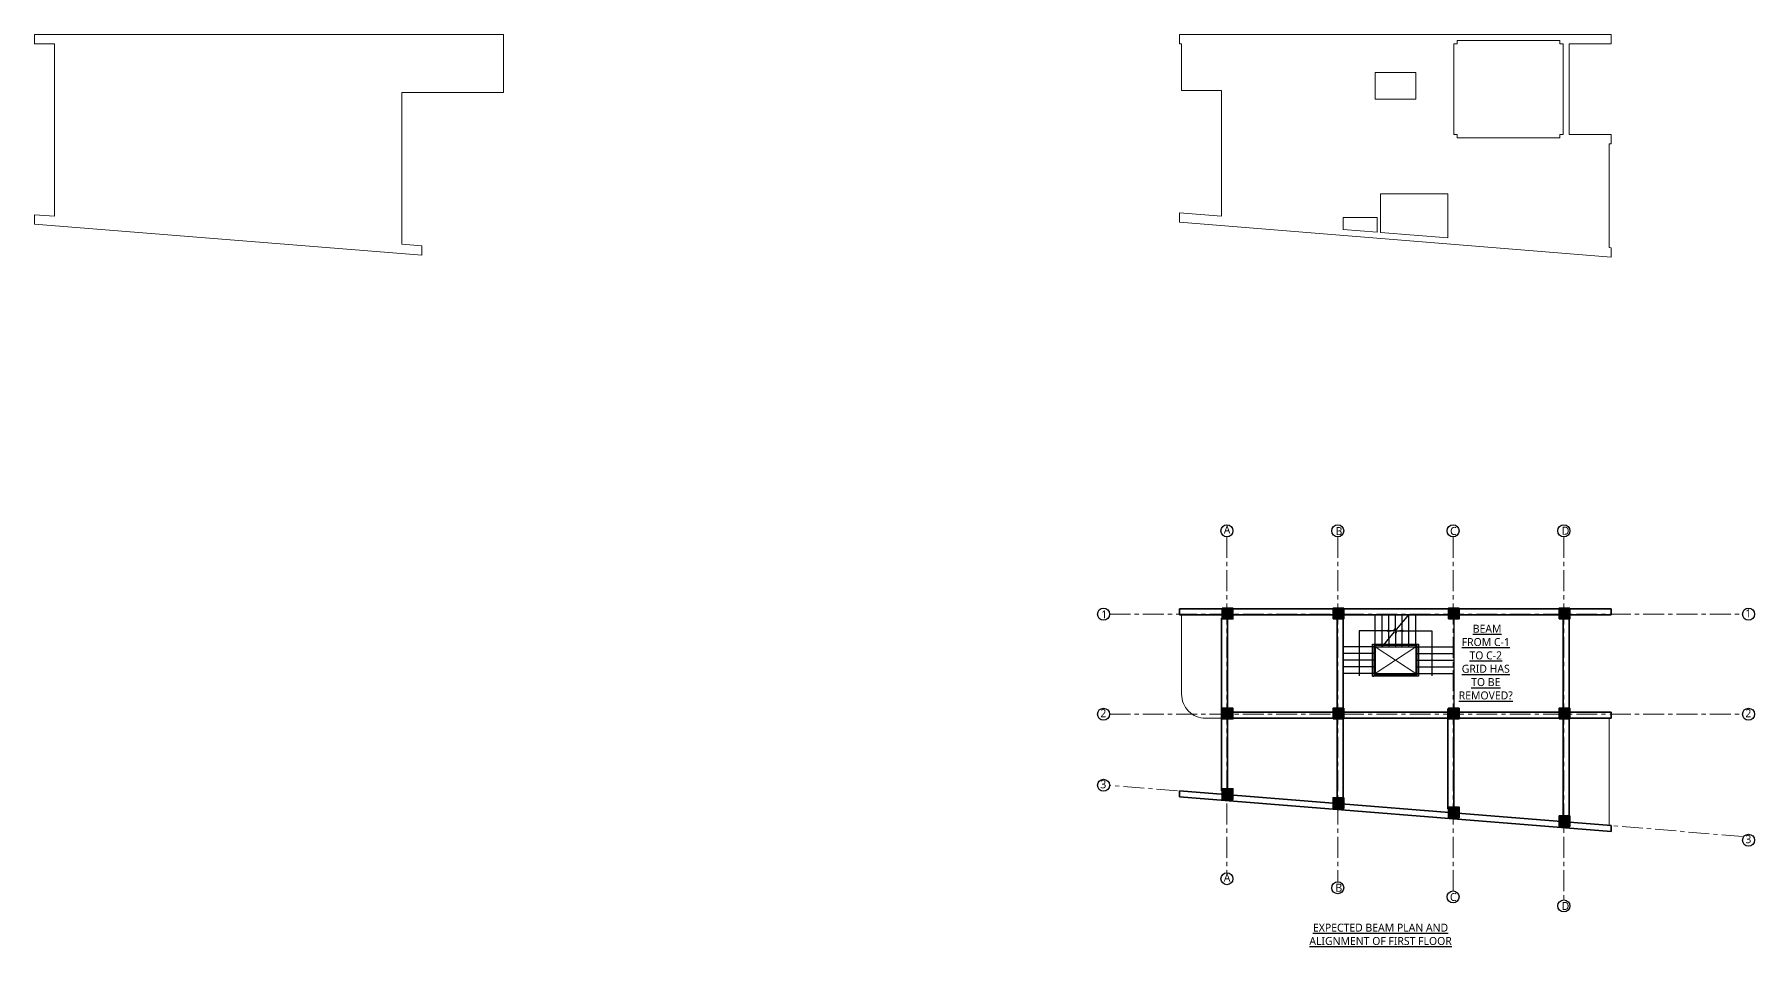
# Model space of a CAD drawing. Header units: inches. Extents: x 17146 to 31738, y -8920 to -2452.
# Drawn here: x 21050 to 23629, y -3820 to -2452 of the extents above; entities that cross this region are included whole.
import ezdxf

# ---------------------------------------------------------------- set-up
doc = ezdxf.new("R2010")
doc.units = ezdxf.units.IN
doc.header["$LTSCALE"] = 25
doc.header["$MEASUREMENT"] = 0
doc.linetypes.add('CENTER', pattern=[2, 1.25, -0.25, 0.25, -0.25])
for name, color, linetype, lineweight in [('beam', 2, 'Continuous', 35), ('Center line', 252, 'CENTER', 20), ('Column', 130, 'Continuous', 35), ('Dim-external', 151, 'Continuous', 9), ('Hatch', 253, 'Continuous', 13), ('sill', 30, 'Continuous', 20), ('Stairs', 134, 'Continuous', 25)]:
    doc.layers.add(name, color=color, linetype=linetype, lineweight=lineweight)
doc.layers.add('Text-external', color=7, linetype='Continuous')
doc.layers.add('Text-internal', color=7, linetype='Continuous')
doc.styles.add('caption 1in-8ft', font='trebuc.ttf', dxfattribs={"height": 12})
doc.styles.add('int text 1in-8ft', font='trebuc.ttf', dxfattribs={"height": 7})
doc.dimstyles.new('dim 1in-8ft', dxfattribs={"dimtxt": 7, "dimasz": 2, "dimexe": 6, "dimexo": 6, "dimgap": 1, "dimtad": 1, "dimdec": 0, "dimzin": 0, "dimdsep": 46, "dimlunit": 4, "dimtxsty": 'int text 1in-8ft', "dimblk": 'DOT', "dimcen": 4, "dimdle": 6, "dimclrt": 7, "dimadec": 0, "dimazin": 0, "dimtfac": 1, "dimtdec": 0, "dimtofl": 0, "dimtmove": 0, "dimatfit": 3, "dimfxl": 6, "dimfxlon": 1, "dimtolj": 1, "dimtzin": 0, "dimarcsym": 0})

# ---------------------------------------------------------------- blocks, each defined once
blk = doc.blocks.new('grid')
at = {"layer": 'Center line'}
for p, q in [((1, 115), (1, -388.7)), ((167, 115), (167, -402.3)), ((340, 115), (340, -416.1)), ((506, 115), (506, -429.6)), ((-175, -1), (774, -1)), ((-175, -151), (774, -151)), ((774, -334.2), (-175, -257.6))]:
    blk.add_line(p, q, dxfattribs=at)
at = {"layer": 'Text-external'}
for centre in [(1, 124), (167, 124), (340, 124), (506, 124), (-184, -1), (783, -1), (-184, -151), (783, -151), (-184, -257.6), (783, -340), (1, -397.7), (167, -411.3), (340, -425.1), (506, -438.6)]:
    blk.add_circle(centre, 9, dxfattribs=at)
at = {"layer": 'Text-external', "char_height": 12, "attachment_point": 1, "style": 'caption 1in-8ft'}
for s, insert, width in [('A', (-3.8, 131.5), 130.167), ('B', (163.9, 129.6), 130.167), ('C', (335.5, 129.8), 130.167), ('D', (502.9, 130.1), 130.167), ('1', (-187.3, 4.6), 5.971), ('1', (778.2, 6.5), 130.167), ('2', (-188.8, -143.5), 7.718), ('2', (778.2, -143.5), 130.167), ('3', (-188.8, -250.1), 7.778), ('3', (778.2, -332.5), 130.167), ('A', (-3.8, -390.2), 130.167), ('B', (163.6, -405.3), 130.167), ('C', (335.3, -419.1), 130.167), ('D', (502.7, -432.6), 130.167)]:
    blk.add_mtext(s, dxfattribs=dict(at, insert=insert, width=width))
blk = doc.blocks.new('col')
at = {"layer": 'Hatch'}
h = blk.add_hatch(color=256, dxfattribs=at)
h.dxf.hatch_style = 1
h.paths.add_polyline_path([(-8, -8), (8, -8), (8, 8), (-8, 8)])
at = {"layer": 'Column'}
blk.add_lwpolyline([(-8, -8), (8, -8), (8, 8), (-8, 8)], close=True, dxfattribs=at)
at = {"layer": 'Dim-external'}
for p, q in [((-8, 8), (8, -8)), ((8, 8), (-8, -8))]:
    blk.add_line(p, q, dxfattribs=at)
blk = doc.blocks.new('gridd')
at = {"layer": 'Dim-external'}
for p in [(2, 0), (168, 0), (341, 0), (507, 0), (2, -150), (168, -150), (341, -150), (507, -150), (2, -270.8), (168, -284.2), (341, -298.2), (507, -311.6)]:
    blk.add_blockref('col', p, dxfattribs=at)
blk = doc.blocks.new('_Dot')
at = {"color": 0, "linetype": 'ByBlock', "lineweight": -2}
blk.add_line((-0.5, 0), (-1, 0), dxfattribs=at)
at = {"color": 0, "linetype": 'ByBlock', "const_width": 0.5}
blk.add_lwpolyline([(-0.25, 0, 1), (0.25, 0, 1)], format="xyb", close=True, dxfattribs=at)

msp = doc.modelspace()

# ---------------------------------------------------------------- linework, layer by layer
at = {"layer": 'beam'}
for p, q in [((22766.7, -3322.3), (22766.7, -3313.3)), ((23413.7, -3313.3), (22766.7, -3313.3)), ((22766.7, -3322.3), (23413.7, -3322.3)), ((23341.7, -3322.3), (23341.7, -3627)), ((23350.7, -3322.3), (23350.7, -3627)), ((23413.7, -3322.3), (23413.7, -3313.3)), ((22829.7, -3327.3), (22829.7, -3586.1)), ((22838.7, -3327.3), (22838.7, -3586.1)), ((23011.7, -3327.3), (23002.7, -3327.3)), ((23002.7, -3599.6), (23002.7, -3327.3)), ((23011.7, -3327.3), (23011.7, -3599.6)), ((22843.7, -3468.3), (23413.7, -3468.3)), ((22843.7, -3477.3), (23413.7, -3477.3)), ((23168.7, -3613.4), (23168.7, -3463.3)), ((23177.7, -3477.3), (23177.7, -3613.4)), ((23413.7, -3477.3), (23413.7, -3468.3)), ((22766.7, -3586), (23413.7, -3638.2)), ((22766.7, -3595), (22766.7, -3586)), ((22766.7, -3595), (23413.7, -3647.2)), ((23011.7, -3599.6), (23002.7, -3599.6)), ((23413.7, -3638.2), (23413.7, -3647.2))]:
    msp.add_line(p, q, dxfattribs=at)
at = {"layer": 'Dim-external'}
msp.add_lwpolyline([(21630.9, -2783.1), (21630.9, -2769), (21600.9, -2766.6), (21600.9, -2538.8), (21752.9, -2538.8), (21752.9, -2451.8), (21049.9, -2451.8), (21049.9, -2465.8), (21079.9, -2465.8), (21079.9, -2724.6), (21049.9, -2722.2), (21049.9, -2736.2)], close=True, dxfattribs=at)
for points in [[(22766.7, -2451.8), (22766.7, -2465.8), (22769.7, -2465.8), (22769.7, -2535.8), (22829.7, -2535.8), (22829.7, -2724.6), (22766.7, -2719.5), (22766.7, -2733.5), (23413.7, -2785.7), (23413.7, -2771.7), (23410.7, -2771.4), (23410.7, -2615.8), (23413.7, -2615.8), (23413.7, -2601.8), (23350.7, -2601.8), (23350.7, -2465.8), (23413.7, -2465.8), (23413.7, -2451.8), (22766.7, -2451.8)], [(23177.7, -2465.8), (23177.7, -2601.8), (23182.7, -2601.8), (23182.7, -2606.8), (23336.7, -2606.8), (23336.7, -2601.8), (23341.7, -2601.8), (23341.7, -2465.8), (23336.7, -2465.8), (23336.7, -2460.8), (23182.7, -2460.8), (23182.7, -2465.8), (23177.7, -2465.8)], [(23059.7, -2508.8), (23059.7, -2548.8), (23120.7, -2548.8), (23120.7, -2508.8), (23059.7, -2508.8)], [(23067.7, -2690.8), (23067.7, -2748.8), (23168.7, -2756.9), (23168.7, -2690.8), (23067.7, -2690.8)], [(23011.7, -2726.2), (23011.7, -2744.3), (23062.7, -2748.4), (23062.7, -2726.2), (23011.7, -2726.2)]]:
    msp.add_lwpolyline(points, dxfattribs=at)
at = {"layer": 'Hatch'}
for p, q in [((23059.7, -3370.3), (23120.7, -3410.3)), ((23120.7, -3370.3), (23059.7, -3410.3))]:
    msp.add_line(p, q, dxfattribs=at)
at = {"layer": 'sill'}
msp.add_lwpolyline([(22769.7, -3322.3), (22769.7, -3441.3, 0.414214), (22805.7, -3477.3), (22829.7, -3477.3)], format="xyb", dxfattribs=at)
msp.add_lwpolyline([(23410.7, -3477.3), (23410.7, -3477.3), (23410.7, -3637.9)], dxfattribs=at)
at = {"layer": 'Stairs'}
for p, q in [((23059.7, -3370.3), (23059.7, -3322.3)), ((23070.2, -3370.3), (23070.2, -3322.3)), ((23080.2, -3358.3), (23080.2, -3322.3)), ((23090.2, -3344), (23090.2, -3322.3)), ((23100.2, -3370.3), (23100.2, -3322.3)), ((23110.2, -3370.3), (23110.2, -3322.3)), ((23120.7, -3370.3), (23120.7, -3322.3)), ((23090.2, -3344), (23090.2, -3348.5)), ((23090.2, -3348.5), (23090.2, -3370.3)), ((23177.7, -3327.3), (23177.7, -3463.3)), ((23059.7, -3370.3), (23011.7, -3370.3)), ((23059.7, -3370.3), (23059.7, -3410.3)), ((23059.7, -3370.3), (23120.7, -3370.3)), ((23080.2, -3358.3), (23080.2, -3370.3)), ((23120.7, -3370.3), (23120.7, -3410.3)), ((23120.7, -3370.3), (23177.7, -3370.3)), ((23059.7, -3380.3), (23011.7, -3380.3)), ((23059.7, -3390.3), (23011.7, -3390.3)), ((23059.7, -3400.3), (23011.7, -3400.3)), ((23120.7, -3380.3), (23177.7, -3380.3)), ((23120.7, -3390.3), (23177.7, -3390.3)), ((23120.7, -3400.3), (23177.7, -3400.3)), ((23059.7, -3410.3), (23011.7, -3410.3)), ((23059.7, -3410.3), (23120.7, -3410.3)), ((23120.7, -3410.3), (23177.7, -3410.3)), ((23124.7, -3414.3), (23122.7, -3414.3))]:
    msp.add_line(p, q, dxfattribs=at)
for points in [[(23070.2, -3370.3), (23088.8, -3348), (23091.9, -3349.1), (23088.6, -3343.4), (23091.7, -3344.5), (23110.2, -3322.3)], [(23055.7, -3414.3), (23055.7, -3366.3), (23073.6, -3366.3), (23124.7, -3366.3), (23124.7, -3414.3), (23055.7, -3414.3), (23057.7, -3414.3)]]:
    msp.add_lwpolyline(points, dxfattribs=at)
msp.add_lwpolyline([(23057.7, -3412.3), (23122.7, -3412.3), (23122.7, -3368.3), (23071.9, -3368.3), (23057.7, -3368.3)], close=True, dxfattribs=at)

# ---------------------------------------------------------------- block references
at = {"layer": 'Column'}
for name in ['grid', 'gridd']:
    msp.add_blockref(name, (22836.7, -3320.3), dxfattribs=at)

# ---------------------------------------------------------------- texts
at = {"layer": 'Text-internal', "char_height": 12, "attachment_point": 1, "style": 'int text 1in-8ft'}
for s, insert, width in [('\\pxqc;{\\L\\C0; BEAM FROM C-1 TO C-2 GRID HAS TO BE REMOVED?}', (23181.7, -3337.1), 87.965), ('\\pxqc;{\\L\\C0;EXPECTED BEAM PLAN AND ALIGNMENT OF FIRST FLOOR }', (22923.6, -3785.4), 288.773)]:
    msp.add_mtext(s, dxfattribs=dict(at, insert=insert, width=width))

# ---------------------------------------------------------------- leaders
at = {"layer": 'Hatch'}
for points in [[(23090.2, -3346.3), (23035.7, -3346.3), (23035.7, -3413.7)], [(23090.2, -3346.3), (23144.7, -3346.3), (23144.7, -3413.7)]]:
    msp.add_leader(points, dimstyle='dim 1in-8ft', override={"dimasz": 12, "dimgap": 1, "dimtad": 0}, dxfattribs=at)

doc.saveas('drawing.dxf')
